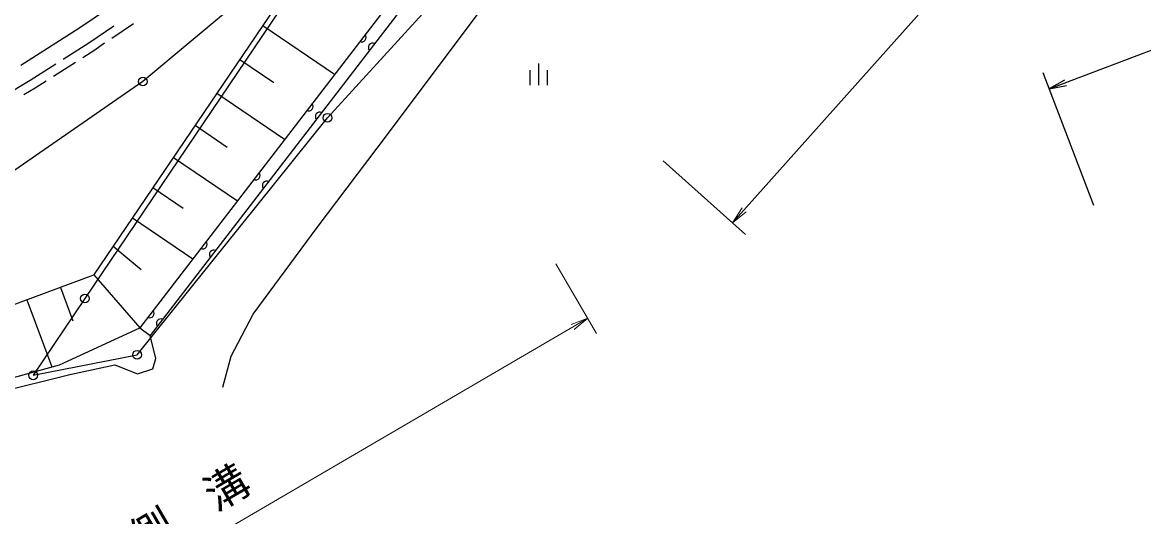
# Model space of a CAD drawing. Units: millimetres, scale not verified. Extents: x 40000 to 680000, y 20000 to 380000.
# Drawn here: x 196320 to 260772, y 266048 to 294458 of the extents above; entities that cross this region are included whole.
import ezdxf
from ezdxf.enums import TextEntityAlignment as Align

# ---------------------------------------------------------------- set-up
doc = ezdxf.new("R2010")
doc.units = ezdxf.units.MM
doc.header["$LTSCALE"] = 1000
doc.linetypes.add('CHAIN', pattern=[18.5, 12, -1.5, 3.5, -1.5])
for name, color, linetype, lineweight in [('M-BGD', 7, 'Continuous', 25), ('M-BMK', 2, 'CHAIN', 13), ('M-BMK-ROW', 30, 'Continuous', 25), ('M-STR-HTXT', 7, 'Continuous', 13), ('M-STR-STRC', 7, 'Continuous', 25)]:
    doc.layers.add(name, color=color, linetype=linetype, lineweight=lineweight)
doc.styles.add('ＭＳ ゴシック', font='')
doc.styles.get('ＭＳ ゴシック').set_extended_font_data('MS Gothic')

# ---------------------------------------------------------------- blocks, each defined once
blk = doc.blocks.new('open_arrow')
at = {"color": 0, "linetype": 'Continuous', "lineweight": -2}
blk.add_lwpolyline([(7.5, 1.25), (0, 0), (7.5, -1.25)], dxfattribs=at)

msp = doc.modelspace()

# ---------------------------------------------------------------- linework, layer by layer
at = {"layer": 'M-BGD'}
for p, q in [((255352, 290631), (376269, 336825)), ((220273, 299292), (203068, 276907)), ((213223, 298832), (200408, 279932)), ((220865, 298831), (203662, 276450)), ((217306, 288019), (223234, 295924)), ((201577, 294250), (200136, 293267)), ((202697, 294385), (201458, 293539)), ((210138, 294282), (214269, 291480)), ((200136, 293267), (198665, 292325)), ((200423, 292833), (199787, 292426)), ((201045, 293257), (200423, 292833)), ((198244, 292056), (196773, 291115)), ((199366, 292157), (198103, 291348)), ((208816, 292332), (210765, 291010)), ((226004, 290846), (226004, 292096)), ((225504, 290846), (225504, 291721)), ((226504, 290846), (226504, 291721)), ((257911, 283931), (254995, 291566)), ((196773, 291115), (195274, 290225)), ((197681, 291079), (197046, 290672)), ((197046, 290672), (196400, 290289)), ((207494, 290382), (211393, 287738)), ((206246, 288542), (208086, 287294)), ((213258, 282674), (217306, 288019)), ((204998, 286702), (208679, 284207)), ((203821, 284965), (205557, 283788)), ((202643, 283229), (206117, 280874)), ((209585, 277690), (213258, 282674)), ((201532, 281590), (203153, 280261)), ((200408, 279932), (192858, 277116)), ((200421, 279950), (203068, 276907)), ((198504, 279222), (199222, 277296)), ((196578, 278503), (198014, 274653)), ((208316, 275262), (209585, 277690)), ((198445, 274772), (203068, 276907)), ((203068, 276907), (203662, 276450)), ((203996, 275131), (203662, 276450)), ((207842, 273491), (208316, 275262)), ((192616, 273162), (198445, 274772)), ((199041, 274226), (201629, 274781)), ((201629, 274781), (202926, 274249)), ((203824, 274547), (203996, 275131)), ((192942, 272686), (199041, 274226)), ((202926, 274249), (203824, 274547))]:
    msp.add_line(p, q, dxfattribs=at)
for centre, start, end in [((215820, 293591), 245.13392, 39.77315), ((216463, 293012), 65.13392, 219.77315), ((212773, 289627), 245.13392, 39.77315), ((213416, 289048), 65.13392, 219.77315), ((209726, 285662), 245.13392, 39.77315), ((210369, 285084), 65.13392, 219.77315), ((206679, 281698), 245.13392, 39.77315), ((207322, 281119), 65.13392, 219.77315), ((203632, 277734), 245.13392, 39.77315), ((204275, 277155), 65.13392, 219.77315)]:
    msp.add_arc(centre, 256, start, end, dxfattribs=at)
at = {"layer": 'M-BMK'}
msp.add_arc((110125, 430430), 160008, 291.12322, 327.10492, dxfattribs=at)
at = {"layer": 'M-BMK-ROW'}
for p, q in [((211276, 297788), (203237, 291064)), ((212124, 296674), (199915, 278581)), ((213856, 288981), (219321, 294949)), ((203237, 291064), (194603, 285088)), ((202908, 275354), (213856, 288981)), ((199915, 278581), (196937, 274169)), ((196937, 274169), (202908, 275354))]:
    msp.add_line(p, q, dxfattribs=at)
for centre in [(203237, 291064), (213856, 288979), (199915, 278581), (202909, 275354), (196937, 274169)]:
    msp.add_circle(centre, 250, dxfattribs=at)
at = {"layer": 'M-STR-HTXT'}
for p, q in [((237148, 282937), (270952, 320852)), ((233147, 286504), (237894, 282271)), ((226985, 280583), (229319, 276583)), ((185021, 251888), (228815, 277447))]:
    msp.add_line(p, q, dxfattribs=at)
at = {"layer": 'M-STR-STRC'}
for p, q in [((204506, 297463), (199571, 294117)), ((199571, 294117), (196237, 291979))]:
    msp.add_line(p, q, dxfattribs=at)

# ---------------------------------------------------------------- block references
at = {"layer": 'M-BGD', "xscale": 133, "yscale": 133, "rotation": 20.9}
msp.add_blockref('open_arrow', (255352, 290631), dxfattribs=at)
at = {"layer": 'M-STR-HTXT', "xscale": 133, "yscale": 133}
for p, rotation in [((237148, 282937), 48.3), ((228815, 277447), 210.3)]:
    msp.add_blockref('open_arrow', p, dxfattribs=dict(at, rotation=rotation))

# ---------------------------------------------------------------- texts
at = {"layer": 'M-STR-HTXT', "style": 'ＭＳ ゴシック'}
msp.add_text('側\u3000溝', height=1833, rotation=30.269, dxfattribs=at).set_placement((205894, 266481), align=Align.MIDDLE_CENTER)

doc.saveas('drawing.dxf')
